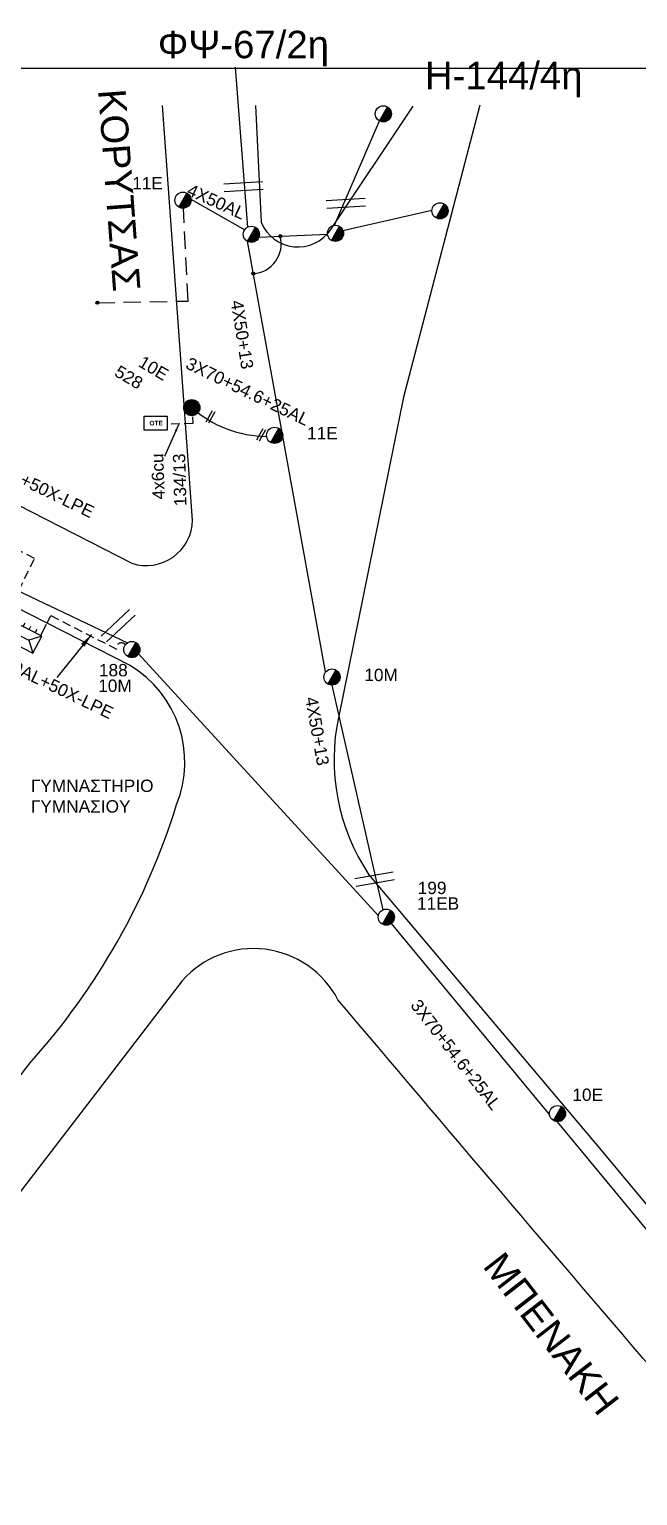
# Model space of a CAD drawing. Header units: millimetres. Extents: x 875 to 3140, y 727 to 1775.
# Drawn here: x 2697.5 to 2786.2, y 1547.9 to 1761.7 of the extents above; entities that cross this region are included whole.
import ezdxf
from ezdxf.enums import TextEntityAlignment as Align

# ---------------------------------------------------------------- set-up
doc = ezdxf.new("R2010")
doc.units = ezdxf.units.MM
doc.linetypes.add('DASHED', pattern=[19.05, 12.7, -6.35])
for name, color, linetype in [('Pillar OTE', 7, 'Continuous'), ('Γέφυρες Εναερίου Δικτύου', 7, 'Continuous'), ('Γυμνά εναέρια ΧΤ (3Φ)   4x50AL', 7, 'Continuous'), ('Εναέρια παροχή ΧΤ 4x16', 7, 'SYN_LINE'), ('Επιγραφές - Σχήματα', 7, 'Continuous'), ('Καλώδια ΧΤ   3x150AL+50XLPE', 7, 'DASHED'), ('Καλώδια ΧΤ   4x50+13', 7, 'Continuous'), ('Μηχανική τομή', 7, 'Continuous'), ('Στύλος Ξύλινος', 7, 'Continuous'), ('Στύλος Ξύλινος @ 1', 7, 'Continuous'), ('Στύλος ΦΜ', 7, 'Continuous'), ('Στύλος ΦΜ @ 1', 7, 'Continuous'), ('Συνδέσεις', 7, 'Continuous'), ('Συνεστραμμένα ΧΤ   3x70+54.6+25AL', 7, 'SYN_LINE'), ('Τομή', 7, 'Continuous'), ('Υποσταθμός πόλεως', 7, 'Continuous'), ('Υπόβαθρο ΔΕΗ', 7, 'Continuous'), ('Υπόγεια καλώδια Παροχών ΧΤ   4x6', 7, 'DASHED')]:
    doc.layers.add(name, color=color, linetype=linetype)
doc.styles.add('ar', font='arial.ttf')
doc.styles.get("Standard").update_dxf_attribs({"font": 'arial.ttf'})
doc.linetypes.add('SYN_LINE', pattern='A,0.5,-0.0001,["/\\/\\/\\/",Standard,S=0.1,R=0,X=0,Y=-0.05],-0.25', length=0.7501)
doc.dimstyles.new('ISO-25', dxfattribs={"dimtxt": 2.5, "dimasz": 2.5, "dimexe": 1.25, "dimexo": 0.625, "dimtad": 1, "dimtxsty": 'Standard', "dimcen": 2.5, "dimadec": 0, "dimazin": 0, "dimtfac": 1, "dimtmove": 0, "dimatfit": 3, "dimfxl": 1, "dimarcsym": 0})

# ---------------------------------------------------------------- blocks, each defined once
blk = doc.blocks.new('ΥΠΑΡΧΩΝ ΤΣΙΜΕΝΤΕΝΙΟΣ ΣΤΥΛΟΣ')
at = {"layer": 'Στύλος ΦΜ'}
blk.add_hatch(color=256, dxfattribs=at).paths.add_polyline_path([(-1.29, -2.28, 0.574793), (2.62, 0, 0.268822), (1.3, 2.27)])
blk.add_line((-1.29, -2.28), (1.3, 2.27), dxfattribs=at)
blk.add_circle((0, 0), 2.62, dxfattribs=at)
at = {"layer": 'Στύλος ΦΜ', "flags": 4}
for tag, p in [('ΑΡΙΘΜΟΣ', (-4.68, 8.05)), ('ΤΥΠΟΣ', (-4.91, 3.03))]:
    blk.add_attdef(tag, p, '', height=4, dxfattribs=at)
blk = doc.blocks.new('ΤΟΜΗ')
at = {"layer": 'Τομή', "ltscale": 40}
for p, q in [((-5.68, 0), (5.68, 0)), ((5.68, -2.33), (-5.68, -2.33))]:
    blk.add_line(p, q, dxfattribs=at)
blk = doc.blocks.new('ΥΠΟΣΤΑΘΜΟΣ ΠΟΛΕΩΣ 13 ΑΝΑΧΩΡΗΣΕΩΝ')
at = {"layer": 'Υποσταθμός πόλεως', "ltscale": 40}
for p, q in [((-11.12, -2.82), (-11.12, -4)), ((-9.53, -2.82), (-9.53, -4)), ((-7.77, -2.82), (-7.77, -4)), ((-5.99, -2.82), (-5.99, -4)), ((-4.14, -2.82), (-4.14, -4)), ((-2.3, -2.82), (-2.3, -4)), ((-0.43, -2.82), (-0.43, -4)), ((1.54, -2.82), (1.54, -4)), ((3.43, -2.82), (3.43, -4)), ((5.39, -2.82), (5.39, -4)), ((7.32, -2.82), (7.32, -4)), ((9.32, -2.82), (9.32, -4)), ((11.11, -2.82), (11.11, -4))]:
    blk.add_line(p, q, dxfattribs=at)
blk.add_lwpolyline([(-11.43, 2.82), (11.43, 2.82), (11.43, -2.82), (-11.43, -2.82)], close=True, dxfattribs=at)
for points in [[(-8.62, 0), (-11.43, 2.82)], [(-11.43, -2.82), (-8.62, 0)], [(-8.62, 0), (8.62, 0)], [(8.62, 0), (11.43, 2.82)], [(11.43, -2.82), (8.62, 0)]]:
    blk.add_lwpolyline(points, dxfattribs=at)
at = {"layer": 'Υποσταθμός πόλεως', "linetype": 'SYN_LINE', "ltscale": 40, "flags": 1}
for tag, p in [('ΜΕΤΑΣΧΗΜΑΤΙΣΜΟΣ', (12.22, 1.68)), ('ΙΣΧΥΣ', (12.2, -1.11)), ('ΑΡΙΘΜΟΣ', (12.32, -3.83))]:
    blk.add_attdef(tag, p, '', height=1.8, dxfattribs=at)
blk = doc.blocks.new('_ΣΥΝΔΕΣΗ')
at = {"layer": 'Συνδέσεις', "linetype": 'SYN_LINE', "ltscale": 40}
blk.add_hatch(color=256, dxfattribs=at).paths.add_polyline_path([(0.5, -0.01, 1), (-0.5, -0.01, 1)])
at = {"layer": 'Συνδέσεις'}
blk.add_circle((0, -0.01), 0.5, dxfattribs=at)
blk = doc.blocks.new('ΥΠΑΡΧΩΝ ΞΥΛΙΝΟΣ ΣΤΥΛΟΣ')
at = {"layer": 'Στύλος Ξύλινος'}
h = blk.add_hatch(color=7, dxfattribs=at)
h.paths.add_polyline_path([(-2.62, 0, 0.270008), (-1.29, -2.28), (1.3, 2.27, 0.576266)])
h.paths.add_polyline_path([(-1.29, -2.28, 0.574793), (2.62, 0, 0.268822), (1.3, 2.27)])
at = {"layer": 'Στύλος Ξύλινος', "color": 7}
blk.add_line((-1.29, -2.28), (1.3, 2.27), dxfattribs=at)
blk.add_circle((0, 0), 2.62, dxfattribs=at)
at = {"layer": 'Στύλος Ξύλινος', "flags": 4}
for tag, p in [('ΑΡΙΘΜΟΣ', (-4.91, 8.6)), ('ΤΥΠΟΣ', (-4.85, 3.39))]:
    blk.add_attdef(tag, p, '', height=4, dxfattribs=at)
blk = doc.blocks.new('ΜΗΧΑΝΙΚΗ ΤΟΜΗ')
at = {"layer": 'Μηχανική τομή', "ltscale": 40}
for p, q in [((-1.89, 0.78), (1.89, 0.78)), ((1.89, 0), (-1.89, 0))]:
    blk.add_line(p, q, dxfattribs=at)
blk = doc.blocks.new('PILLAR ΟΤΕ')
at = {"layer": 'Pillar OTE', "ltscale": 40}
blk.add_lwpolyline([(-3.31, 2.02), (3.39, 2.02), (3.39, -1.99), (-3.31, -1.99)], close=True, dxfattribs=at)
at = {"layer": 'Pillar OTE', "insert": (-1.81, 0.71), "char_height": 1.3575, "width": 109.961, "attachment_point": 1}
blk.add_mtext('{\\fArial|b1|i0|c161|p34;OTE}', dxfattribs=at)

msp = doc.modelspace()

# ---------------------------------------------------------------- linework, layer by layer
at = {"layer": 'Γέφυρες Εναερίου Δικτύου', "color": 151, "linetype": 'DASHED', "ltscale": 0.2}
msp.add_lwpolyline([(2707.4, 1721.86), (2720.63, 1722.12), (2719.93, 1735.66)], dxfattribs=at)
at = {"layer": 'Γέφυρες Εναερίου Δικτύου', "color": 151}
msp.add_lwpolyline([(2730.94, 1731.42), (2740.94, 1731.85)], dxfattribs=at)
at = {"layer": 'Γυμνά εναέρια ΧΤ (3Φ)   4x50AL', "color": 151}
msp.add_lwpolyline([(2721.04, 1736.97), (2728.88, 1732.52)], dxfattribs=at)
at = {"layer": 'Επιγραφές - Σχήματα'}
msp.add_lwpolyline([(892.09, 1756.08), (2890.24, 1756.08), (2890.24, 1756.08)], dxfattribs=at)
at = {"layer": 'Επιγραφές - Σχήματα', "color": 0, "linetype": 'Continuous', "ltscale": 0.1}
msp.add_arc((2729.84, 1730.46), 4.36, 273.67, 14.5444, dxfattribs=at)
at = {"layer": 'Καλώδια ΧΤ   3x150AL+50XLPE', "color": 30, "ltscale": 0.1}
msp.add_lwpolyline([(2694.27, 1676.49), (2698.22, 1684.58), (2692.85, 1687.32, 0.298203), (2687.11, 1690.41), (2663.27, 1702.01), (2664.16, 1703.84), (2644.22, 1713.65), (2643.07, 1711.33), (2630.71, 1717.05), (2629.1, 1714.09), (2627.9, 1714.62, 0.553257), (2622.93, 1718.19), (2620.63, 1719.43), (2622.82, 1723.48), (2623.91, 1725.5), (2627.35, 1723.98), (2629.36, 1723.07), (2637.23, 1736.92, 1.118345), (2638.83, 1738.87)], format="xyb", dxfattribs=at)
at = {"layer": 'Καλώδια ΧΤ   3x150AL+50XLPE', "color": 151, "ltscale": 0.1}
msp.add_lwpolyline([(2699.4, 1673.85), (2700.05, 1675.12), (2700.61, 1676.23), (2710.16, 1671.36, -0.782183), (2711.48, 1671.99)], format="xyb", dxfattribs=at)
at = {"layer": 'Καλώδια ΧΤ   4x50+13', "color": 1}
msp.add_lwpolyline([(2729.33, 1732.91), (2727.53, 1756.21)], dxfattribs=at)
at = {"layer": 'Καλώδια ΧΤ   4x50+13', "color": 151}
for points in [[(2740.68, 1668.01), (2729.27, 1730.83)], [(2749.05, 1633.33), (2741.61, 1666.09)]]:
    msp.add_lwpolyline(points, dxfattribs=at)
at = {"layer": 'Συνεστραμμένα ΧΤ   3x70+54.6+25AL', "color": 2, "linetype": 'SYN_LINE', "ltscale": 20}
msp.add_lwpolyline([(2741.99, 1733.17), (2748.52, 1748.4)], dxfattribs=at)
at = {"layer": 'Συνεστραμμένα ΧΤ   3x70+54.6+25AL', "color": 151, "linetype": 'SYN_LINE', "ltscale": 15}
msp.add_lwpolyline([(2743.21, 1732.39), (2756.19, 1735.39)], dxfattribs=at)
at = {"layer": 'Συνεστραμμένα ΧΤ   3x70+54.6+25AL', "color": 85, "ltscale": 20}
for points in [[(2688.25, 1683.44), (2711.76, 1672.25)], [(2750.24, 1631.31), (2773.33, 1603.42)], [(2774.44, 1602.42), (2794.76, 1577.85)]]:
    msp.add_lwpolyline(points, dxfattribs=at)
at = {"layer": 'Συνεστραμμένα ΧΤ   3x70+54.6+25AL', "color": 151, "ltscale": 20}
msp.add_lwpolyline([(2713.41, 1670.64), (2748.37, 1632.47)], dxfattribs=at)
at = {"layer": 'Συνεστραμμένα ΧΤ   3x70+54.6+25AL', "color": 151, "ltscale": 10}
msp.add_arc((2732.17, 1718.91), 16.53, 228.2638, 269.7289, dxfattribs=at)
at = {"layer": 'Υπόβαθρο ΔΕΗ'}
for points in [[(2655.42, 1751.31), (2639.48, 1721.18), (2712.41, 1683.86, 0.503006), (2721.28, 1690.15), (2716.9, 1750.64)], [(2730.45, 1750.64), (2731.26, 1733.6, 0.596571), (2741.43, 1732.53), (2753.42, 1750.54)], [(2763.19, 1750.67), (2752.02, 1708.11), (2742.58, 1661.56, 0.203185), (2747, 1638.43), (2780.07, 1599.19), (2820.1, 1551.19), (2872.93, 1489.45), (2908.41, 1448.87)], [(2712.15, 1668.95), (2632.62, 1709.49), (2572.95, 1599.52), (2650.05, 1549.45), (2697.6, 1611.03, 0.108445), (2718.94, 1648.67, 0.369708), (2712.15, 1668.95, 6.010837)], [(2719.75, 1622.99), (2615, 1486.54, 0.384387), (2610.64, 1468.61, 0.018473), (2637.16, 1389.5, 0.000209), (2668.69, 1294.07, 0.270455), (2681.3, 1282.28), (2784.47, 1234.88), (2791.42, 1257.17, -0.162013), (2788.36, 1313.64, -0.000036), (2823.78, 1456.03, -0.011845), (2837.86, 1508.96, -0.003458), (2742.47, 1620.21, 0.524841), (2719.75, 1622.99, 0.851705)]]:
    msp.add_lwpolyline(points, format="xyb", dxfattribs=at)
at = {"layer": 'Υπόγεια καλώδια Παροχών ΧΤ   4x6', "color": 151, "linetype": 'DASHED', "ltscale": 0.1}
msp.add_lwpolyline([(2721.26, 1705.24), (2721.33, 1704.24), (2717.74, 1704.14)], dxfattribs=at)

# ---------------------------------------------------------------- block references
at = {"layer": 'Pillar OTE', "xscale": 0.5, "yscale": 0.5, "zscale": 0.5}
msp.add_blockref('PILLAR ΟΤΕ', (2715.89, 1704.29), dxfattribs=at)
at = {"layer": 'Μηχανική τομή', "xscale": 0.50000000000007, "yscale": 0.50000000000007, "zscale": 0.50000000000007, "rotation": 240.2862752838867}
for p in [(2723.71, 1705.31), (2731.11, 1702.7)]:
    msp.add_blockref('ΜΗΧΑΝΙΚΗ ΤΟΜΗ', p, dxfattribs=at)
at = {"layer": 'Στύλος Ξύλινος @ 1', "ltscale": 40, "xscale": 0.4499999999998181, "yscale": 0.4499999999998181, "zscale": 0.4499999999998181}
msp.add_blockref('ΥΠΑΡΧΩΝ ΞΥΛΙΝΟΣ ΣΤΥΛΟΣ', (2721.16, 1706.57), dxfattribs=at)
at = {"layer": 'Στύλος ΦΜ @ 1', "ltscale": 40, "xscale": 0.4499999999998181, "yscale": 0.4499999999998181, "zscale": 0.4499999999998181}
for p in [(2749.1, 1749.42), (2757.36, 1735.27), (2729.85, 1731.85), (2742.11, 1731.99)]:
    msp.add_blockref('ΥΠΑΡΧΩΝ ΤΣΙΜΕΝΤΕΝΙΟΣ ΣΤΥΛΟΣ', p, dxfattribs=at)
at = {"layer": 'Στύλος ΦΜ @ 1', "ltscale": 40}
ref = msp.add_blockref('ΥΠΑΡΧΩΝ ΤΣΙΜΕΝΤΕΝΙΟΣ ΣΤΥΛΟΣ', (2719.87, 1736.83), dxfattribs=dict(at, xscale=0.4499999999998181, yscale=0.4499999999998181, zscale=0.4499999999998181))
ref.add_attrib('ΤΥΠΟΣ', '11E', (2712.47, 1738.39), dxfattribs={"layer": 'Στύλος ΦΜ', "height": 1.8, "flags": 4})
ref = msp.add_blockref('ΥΠΑΡΧΩΝ ΤΣΙΜΕΝΤΕΝΙΟΣ ΣΤΥΛΟΣ', (2733.25, 1702.53), dxfattribs=dict(at, xscale=0.4499999999998181, yscale=0.4499999999998181, zscale=0.4499999999998181))
ref.add_attrib('ΤΥΠΟΣ', '11Ε', (2737.97, 1701.94), dxfattribs={"layer": 'Στύλος ΦΜ', "height": 1.8, "flags": 4})
ref = msp.add_blockref('ΥΠΑΡΧΩΝ ΤΣΙΜΕΝΤΕΝΙΟΣ ΣΤΥΛΟΣ', (2712.42, 1671.28), dxfattribs=dict(at, xscale=0.4499999999998181, yscale=0.4499999999998181, zscale=0.4499999999998181))
ref.add_attrib('ΤΥΠΟΣ', '10M', (2707.51, 1665.11), dxfattribs={"layer": 'Στύλος ΦΜ', "height": 1.8, "flags": 4})
ref.add_attrib('ΑΡΙΘΜΟΣ', '188', (2707.62, 1667.38), dxfattribs={"layer": 'Στύλος ΦΜ', "height": 1.8, "flags": 4})
ref = msp.add_blockref('ΥΠΑΡΧΩΝ ΤΣΙΜΕΝΤΕΝΙΟΣ ΣΤΥΛΟΣ', (2741.6, 1667.27), dxfattribs=dict(at, xscale=0.4499999999998181, yscale=0.4499999999998181, zscale=0.4499999999998181))
ref.add_attrib('ΤΥΠΟΣ', '10M', (2746.32, 1666.68), dxfattribs={"layer": 'Στύλος ΦΜ', "height": 1.8, "flags": 4})
ref = msp.add_blockref('ΥΠΑΡΧΩΝ ΤΣΙΜΕΝΤΕΝΙΟΣ ΣΤΥΛΟΣ', (2749.53, 1632.25), dxfattribs=dict(at, xscale=0.4499999999998181, yscale=0.4499999999998181, zscale=0.4499999999998181))
ref.add_attrib('ΤΥΠΟΣ', '11EB', (2754, 1633.35), dxfattribs={"layer": 'Στύλος ΦΜ', "height": 1.8, "flags": 4})
ref.add_attrib('ΑΡΙΘΜΟΣ', '199', (2754.11, 1635.62), dxfattribs={"layer": 'Στύλος ΦΜ', "height": 1.8, "flags": 4})
ref = msp.add_blockref('ΥΠΑΡΧΩΝ ΤΣΙΜΕΝΤΕΝΙΟΣ ΣΤΥΛΟΣ', (2774.5, 1603.6), dxfattribs=dict(at, xscale=0.4499999999998181, yscale=0.4499999999998181, zscale=0.4499999999998181))
ref.add_attrib('ΤΥΠΟΣ', '10E', (2776.66, 1605.45), dxfattribs={"layer": 'Στύλος ΦΜ', "height": 1.8, "flags": 4})
at = {"layer": 'Συνδέσεις', "xscale": 0.4500000000000455, "yscale": 0.4500000000000455, "zscale": 0.4500000000000455}
for p in [(2734.06, 1731.58), (2730.12, 1726.13), (2707.4, 1721.88)]:
    msp.add_blockref('_ΣΥΝΔΕΣΗ', p, dxfattribs=at)
at = {"layer": 'Τομή'}
for p, xscale, yscale, zscale, rotation in [((2728.65, 1739.37), 0.49999999999995, 0.49999999999995, 0.49999999999995, 3.457252532440698), ((2743.61, 1736.93), 0.49999999999995, 0.49999999999995, 0.49999999999995, 3.457252532440697), ((2710.02, 1675.19), 0.49999999999995, 0.49999999999995, 0.49999999999995, 43.04896120390931), ((2747.73, 1638.37), 0.4999999999999568, 0.4999999999999568, 0.4999999999999568, 9.869188647961835)]:
    msp.add_blockref('ΤΟΜΗ', p, dxfattribs=dict(at, xscale=xscale, yscale=yscale, zscale=zscale, rotation=rotation))
at = {"layer": 'Υποσταθμός πόλεως', "xscale": -0.4999999999999998, "yscale": 0.4999999999999999, "zscale": 0.4999999999999999, "rotation": 152.9246710817833}
msp.add_blockref('ΥΠΟΣΤΑΘΜΟΣ ΠΟΛΕΩΣ 13 ΑΝΑΧΩΡΗΣΕΩΝ', (2693.54, 1674.6), dxfattribs=at)

# ---------------------------------------------------------------- texts
at = {"layer": 'Γυμνά εναέρια ΧΤ (3Φ)   4x50AL', "ltscale": 20}
msp.add_text('4X50AL', height=1.8, rotation=335.5748, dxfattribs=at).set_placement((2724.74, 1736.62), align=Align.MIDDLE)
at = {"layer": 'Εναέρια παροχή ΧΤ 4x16', "ltscale": 20}
for s, rotation, p in [('4x6cu', 91.9945, (2716.21, 1696.53)), ('134/13', 91.544, (2719.36, 1696.03))]:
    msp.add_text(s, height=1.8, rotation=rotation, dxfattribs=at).set_placement(p, align=Align.MIDDLE)
at = {"layer": 'Επιγραφές - Σχήματα', "ltscale": 20, "char_height": 4, "width": 19.3816, "attachment_point": 1, "style": 'ar'}
for s, insert in [('ΦΨ-67/2η', (2716.2, 1761.53)), ('Η-144/4η', (2755.16, 1757.01))]:
    msp.add_mtext(s, dxfattribs=dict(at, insert=insert))
at = {"layer": 'Επιγραφές - Σχήματα', "ltscale": 20, "attachment_point": 1, "style": 'ar'}
for s, insert, char_height, width, rotation in [('ΚΟΡΥΤΣΑΣ', (2711.48, 1753.19), 4, 19.3816, 274.2765), ('10Ε', (2714.12, 1714.24), 1.8, 7.4435, 329.364), ('528', (2710.64, 1712.85), 1.8, 7.4435, 329.364), ('ΜΠΕΝΑΚΗ', (2766.63, 1583.77), 4, 19.3816, 307.7496)]:
    msp.add_mtext(s, dxfattribs=dict(at, insert=insert, char_height=char_height, width=width, rotation=rotation))
at = {"layer": 'Επιγραφές - Σχήματα', "color": 1, "ltscale": 20, "insert": (2697.69, 1652.31), "char_height": 1.8, "width": 20.7322, "attachment_point": 1, "style": 'ar'}
msp.add_mtext('ΓΥΜΝΑΣΤΗΡΙΟ ΓΥΜΝΑΣΙΟΥ', dxfattribs=at)
at = {"layer": 'Καλώδια ΧΤ   4x50+13', "ltscale": 20}
for rotation, p in [(278.9571, (2728.51, 1717.22)), (280.0579, (2739.46, 1659.38))]:
    msp.add_text('4X50+13', height=1.8, rotation=rotation, dxfattribs=at).set_placement(p, align=Align.MIDDLE)
at = {"layer": 'Συνεστραμμένα ΧΤ   3x70+54.6+25AL', "ltscale": 20}
for s, rotation, p in [('3X70+54.6+25AL', 334.189, (2729.32, 1708.93)), ('7.3X150AL+50X-LPE', 334.189, (2695.94, 1696.45)), ('3X150AL+50X-LPE', 334.189, (2699.69, 1666.67)), ('3X70+54.6+25AL', 307.8663, (2759.68, 1612.2))]:
    msp.add_text(s, height=1.8, rotation=rotation, dxfattribs=at).set_placement(p, align=Align.MIDDLE)

# ---------------------------------------------------------------- leaders
at = {"layer": 'Επιγραφές - Σχήματα', "ltscale": 40}
for points, override in [([(2719.23, 1704.05), (2717.16, 1699.44)], {"dimasz": 1, "dimtad": 0}), ([(2706.53, 1673.46), (2701.46, 1667.2)], {"dimasz": 2, "dimtad": 0})]:
    msp.add_leader(points, dimstyle='ISO-25', override=override, dxfattribs=at)

doc.saveas('drawing.dxf')
